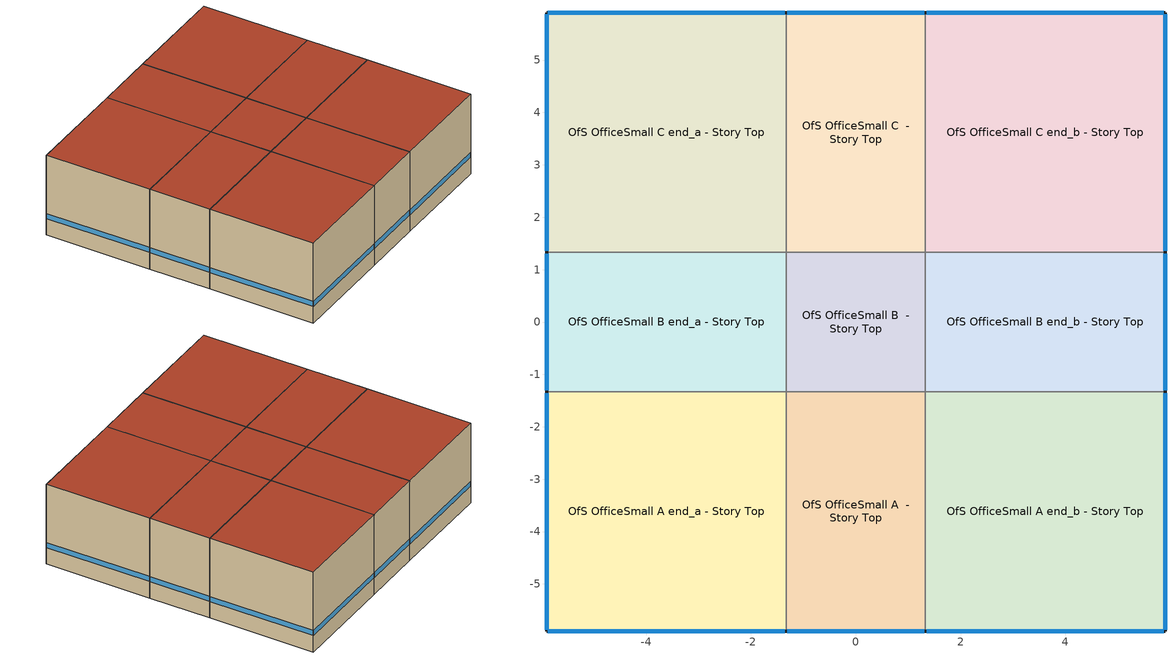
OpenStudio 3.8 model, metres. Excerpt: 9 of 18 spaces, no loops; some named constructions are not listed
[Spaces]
OfS OfficeSmall A end_a - Story Top
 floor adiabatic (DEER Carpeted 4in Slab Floor): -5.9,-5.9 -5.9,-1.33 -1.33,-1.33 -1.33,-5.9 z3.66
 wall outside: -5.9,-1.33 -5.9,-5.9 -1.33,-5.9 z3.66:7.32
 wall to OfS OfficeSmall B end_a - Story Top: -1.33,-1.33 -5.9,-1.33 z3.66:7.32
 wall to OfS OfficeSmall A  - Story Top: -1.33,-5.9 -1.33,-1.33 z3.66:7.32
 window (Window U-1.01 SHGC 0.74): -5.9,-1.36 -5.9,-5.88 / -5.88,-5.9 -1.36,-5.9 z4.42:4.64
 roof outside: -1.33,-5.9 -1.33,-1.33 -5.9,-1.33 -5.9,-5.9 z7.32
OfS OfficeSmall B end_a - Story Top
 floor adiabatic (DEER Carpeted 4in Slab Floor): -5.9,-1.33 -5.9,1.33 -1.33,1.33 -1.33,-1.33 z3.66
 wall outside: -5.9,1.33 -5.9,-1.33 z3.66:7.32
 wall to OfS OfficeSmall C end_a - Story Top: -1.33,1.33 -5.9,1.33 z3.66:7.32
 wall to OfS OfficeSmall B  - Story Top: -1.33,-1.33 -1.33,1.33 z3.66:7.32
 window (Window U-1.01 SHGC 0.74): -5.9,1.31 -5.9,-1.31 z4.42:4.64
 roof outside: -1.33,-1.33 -1.33,1.33 -5.9,1.33 -5.9,-1.33 z7.32
OfS OfficeSmall C end_a - Story Top
 floor adiabatic (DEER Carpeted 4in Slab Floor): -5.9,1.33 -5.9,5.9 -1.33,5.9 -1.33,1.33 z3.66
 wall outside: -1.33,5.9 -5.9,5.9 -5.9,1.33 z3.66:7.32
 wall to OfS OfficeSmall C  - Story Top: -1.33,1.33 -1.33,5.9 z3.66:7.32
 window (Window U-1.01 SHGC 0.74): -5.9,5.88 -5.9,1.36 / -1.36,5.9 -5.88,5.9 z4.42:4.64
 roof outside: -1.33,1.33 -1.33,5.9 -5.9,5.9 -5.9,1.33 z7.32
OfS OfficeSmall A  - Story Top
 floor adiabatic (DEER Carpeted 4in Slab Floor): -1.33,-5.9 -1.33,-1.33 1.33,-1.33 1.33,-5.9 z3.66
 wall outside: -1.33,-5.9 1.33,-5.9 z3.66:7.32
 wall to OfS OfficeSmall B  - Story Top: 1.33,-1.33 -1.33,-1.33 z3.66:7.32
 wall to OfS OfficeSmall A end_b - Story Top: 1.33,-5.9 1.33,-1.33 z3.66:7.32
 window (Window U-1.01 SHGC 0.74): -1.31,-5.9 1.31,-5.9 z4.42:4.64
 roof outside: 1.33,-5.9 1.33,-1.33 -1.33,-1.33 -1.33,-5.9 z7.32
OfS OfficeSmall B  - Story Top
 floor adiabatic (DEER Carpeted 4in Slab Floor): -1.33,-1.33 -1.33,1.33 1.33,1.33 1.33,-1.33 z3.66
 wall to OfS OfficeSmall C  - Story Top: 1.33,1.33 -1.33,1.33 z3.66:7.32
 wall to OfS OfficeSmall B end_b - Story Top: 1.33,-1.33 1.33,1.33 z3.66:7.32
 roof outside: 1.33,-1.33 1.33,1.33 -1.33,1.33 -1.33,-1.33 z7.32
OfS OfficeSmall C  - Story Top
 floor adiabatic (DEER Carpeted 4in Slab Floor): -1.33,1.33 -1.33,5.9 1.33,5.9 1.33,1.33 z3.66
 wall outside: 1.33,5.9 -1.33,5.9 z3.66:7.32
 wall to OfS OfficeSmall C end_b - Story Top: 1.33,1.33 1.33,5.9 z3.66:7.32
 window (Window U-1.01 SHGC 0.74): 1.31,5.9 -1.31,5.9 z4.42:4.64
 roof outside: 1.33,1.33 1.33,5.9 -1.33,5.9 -1.33,1.33 z7.32
OfS OfficeSmall A end_b - Story Top
 floor adiabatic (DEER Carpeted 4in Slab Floor): 1.33,-5.9 1.33,-1.33 5.9,-1.33 5.9,-5.9 z3.66
 wall outside: 1.33,-5.9 5.9,-5.9 5.9,-1.33 z3.66:7.32
 wall to OfS OfficeSmall B end_b - Story Top: 5.9,-1.33 1.33,-1.33 z3.66:7.32
 window (Window U-1.01 SHGC 0.74): 1.36,-5.9 5.88,-5.9 / 5.9,-5.88 5.9,-1.36 z4.42:4.64
 roof outside: 5.9,-5.9 5.9,-1.33 1.33,-1.33 1.33,-5.9 z7.32
OfS OfficeSmall B end_b - Story Top
 floor adiabatic (DEER Carpeted 4in Slab Floor): 1.33,-1.33 1.33,1.33 5.9,1.33 5.9,-1.33 z3.66
 wall outside: 5.9,-1.33 5.9,1.33 z3.66:7.32
 wall to OfS OfficeSmall C end_b - Story Top: 5.9,1.33 1.33,1.33 z3.66:7.32
 window (Window U-1.01 SHGC 0.74): 5.9,-1.31 5.9,1.31 z4.42:4.64
 roof outside: 5.9,-1.33 5.9,1.33 1.33,1.33 1.33,-1.33 z7.32
OfS OfficeSmall C end_b - Story Top
 floor adiabatic (DEER Carpeted 4in Slab Floor): 1.33,1.33 1.33,5.9 5.9,5.9 5.9,1.33 z3.66
 wall outside: 5.9,1.33 5.9,5.9 1.33,5.9 z3.66:7.32
 window (Window U-1.01 SHGC 0.74): 5.88,5.9 1.36,5.9 / 5.9,1.36 5.9,5.88 z4.42:4.64
 roof outside: 5.9,1.33 5.9,5.9 1.33,5.9 1.33,1.33 z7.32
[Schedule:Ruleset]
Name | Default Day Schedule | Summer Design Day Schedule | Winter Design Day Schedule
Clothing Schedule | Clothing Schedule Default Winter Clothes
D_OfS_All_Misc_Yr | D_OfS_All_Misc_Yr Default | D_OfS_All_Misc_Yr Summer Design Day | D_OfS_All_Misc_Yr Winter Design Day
D_OfS_All_C_Inf_Yr | D_OfS_All_C_Inf_Yr Default | D_OfS_All_C_Inf_Yr Summer Design Day | D_OfS_All_C_Inf_Yr Winter Design Day
DEER Activity 132W/person | DEER Activity 132W/person Default | DEER Activity 132W/person Summer Design Day | DEER Activity 132W/person Winter Design Day
D17_OfS_OffSm_LF_Yr | D17_OfS_OffSm_LF_Yr Default | D17_OfS_OffSm_LF_Yr Summer Design Day | D17_OfS_OffSm_LF_Yr Winter Design Day
D17_OfS_OffSm_LF_Yr BPR Adjusted | D17_OfS_OffSm_LF_Yr Default 1 | D17_OfS_OffSm_LF_Yr Summer Design Day 1 | D17_OfS_OffSm_LF_Yr Winter Design Day 1
D17_OfS_Hall_LF_Yr BPR Adjusted | D17_OfS_Hall_LF_Yr Default 1 | D17_OfS_Hall_LF_Yr Summer Design Day 1 | D17_OfS_Hall_LF_Yr Winter Design Day 1
D_OfS_All_Misc_Yr BPR Adjusted | D_OfS_All_Misc_Yr Default 1 | D_OfS_All_Misc_Yr Summer Design Day 1 | D_OfS_All_Misc_Yr Winter Design Day 1
[Schedule:Day]
Clothing Schedule Default Winter Clothes; D_OfS_All_Misc_Yr Summer Design Day; D_OfS_All_C_Inf_Yr Sun Day; D17_OfS_OffSm_LF_Yr Summer Design Day; D17_OfS_OffSm_LF_Yr Summer Design Day 1; D17_OfS_Hall_LF_Yr Summer Design Day 1; D_OfS_All_Misc_Yr Summer Design Day 1: 24, 0, 1
Clothing Schedule Summer Clothes: 24, 0, 0.5
Air Velocity Schedule Default: 24, 0, 0.2
Work Efficiency Schedule Default; D_OfS_All_Misc_Yr Winter Design Day; D17_OfS_OffSm_LF_Yr Winter Design Day; D17_OfS_OffSm_LF_Yr Winter Design Day 1; D17_OfS_Hall_LF_Yr Winter Design Day 1; D_OfS_All_Misc_Yr Winter Design Day 1: 24, 0, 0
D_OfS_All_Occup_Yr Sat Day: Average, 4, 30, 0, 4, 45, 0.0225, 5, 0, 0.045, 5, 15, 0.0675, 5, 30, 0.09, 5, 45, 0.1175, 6, 0, 0.145, 6, 15, 0.1725, 6, 30, 0.2, 10, 0, 0.2, 10, 15, 0.175, 10, 30, 0.15, 10, 45, 0.125, 11, 0, 0.1, 11, 15, 0.125, 11, 30, 0.15, 11, 45, 0.175, 12, 0, 0.2, 14, 0, 0.2, 14, 15, 0.1875, 14, 30, 0.175, 14, 45, 0.1625, 15, 0, 0.15, 15, 15, 0.1375, 15, 30, 0.125, 15, 45, 0.1125, 16, 0, 0.1, 16, 15, 0.0875, 16, 30, 0.075, 16, 45, 0.0625, 17, 0, 0.05, 17, 15, 0.0375, 17, 30, 0.025, 17, 45, 0.0125, 18, 0, 0, 24, 0, 0
D_OfS_All_Occup_Yr Sun Day; 18 space(s) Occ Sch Sunday 1; 18 space(s) Occ Sch Sunday 2; 18 space(s) Occ Sch Sunday 3: Average, 10, 0, 0, 24, 0, 0
D17_OfS_Hall_LF_Yr Wknd Day; autogen Schedule Rule 6 1_day_sch: Average, 6, 30, 0.016, 6, 45, 0.062923, 7, 0, 0.109846, 7, 15, 0.156769, 7, 30, 0.203692, 7, 45, 0.232769, 8, 0, 0.261846, 8, 15, 0.290923, 8, 30, 0.32, 15, 0, 0.32, 15, 15, 0.301, 15, 30, 0.282, 15, 45, 0.263, 16, 0, 0.244, 16, 15, 0.225, 16, 30, 0.206, 16, 45, 0.187, 17, 0, 0.168, 17, 15, 0.149, 17, 30, 0.13, 17, 45, 0.111, 18, 0, 0.092, 18, 15, 0.073, 18, 30, 0.054, 18, 45, 0.035, 19, 0, 0.016, 24, 0, 0.016
D_OfS_All_Misc_Yr Default: Average, 4, 30, 0.4, 4, 45, 0.425, 5, 0, 0.45, 5, 15, 0.475, 5, 30, 0.5, 5, 45, 0.575, 6, 0, 0.65, 6, 15, 0.725, 6, 30, 0.8, 6, 45, 0.81875, 7, 0, 0.8375, 7, 15, 0.85625, 7, 30, 0.875, 7, 45, 0.879167, 8, 0, 0.883333, 8, 15, 0.8875, 8, 30, 0.891667, 8, 45, 0.895833, 9, 0, 0.9, 9, 15, 0.90625, 9, 30, 0.9125, 9, 45, 0.91875, 10, 0, 0.925, 10, 15, 0.91875, 10, 30, 0.9125, 10, 45, 0.90625, 11, 0, 0.9, 12, 0, 0.9, 12, 15, 0.89375, 12, 30, 0.8875, 12, 45, 0.88125, 13, 0, 0.875, 13, 15, 0.870833, 13, 30, 0.866667, 13, 45, 0.8625, 14, 0, 0.858333, 14, 15, 0.854167, 14, 30, 0.85, 14, 45, 0.8375, 15, 0, 0.825, 15, 15, 0.8125, 15, 30, 0.8, 15, 45, 0.75, 16, 0, 0.7, 16, 15, 0.65, 16, 30, 0.6, 16, 45, 0.575, 17, 0, 0.55, 17, 15, 0.525, 17, 30, 0.5, 17, 45, 0.4875, 18, 0, 0.475, 18, 15, 0.4625, 18, 30, 0.45, 19, 30, 0.45, 19, 45, 0.44375, 20, 0, 0.4375, 20, 15, 0.43125, 20, 30, 0.425, 20, 45, 0.41875, 21, 0, 0.4125, 21, 15, 0.40625, 21, 30, 0.4, 24, 0, 0.4
D_OfS_All_Misc_Yr Wknd|Hol Day; autogen Schedule Rule 8 1_day_sch: Average, 24, 0, 0.4
D_OfS_All_C_Inf_Yr Default; D_OfS_All_C_Inf_Yr Default|Wkdy Day; D_OfS_All_C_Inf_Yr Sat Day; D_OfS_All_C_Inf_Yr Summer Design Day; D_OfS_All_C_Inf_Yr Winter Design Day: 7, 0, 1, 18, 0, 0.5, 24, 0, 1
DEER Activity 132W/person Default; autogen DEER Activity 132W/person 0_day_sch: Average, 24, 0, 132
DEER Activity 132W/person Winter Design Day; DEER Activity 132W/person Summer Design Day: 24, 0, 132
D17_OfS_OffSm_LF_Yr Default: Average, 1, 30, 0.2, 1, 45, 0.205, 2, 0, 0.21, 2, 15, 0.215, 2, 30, 0.22, 2, 45, 0.24, 3, 0, 0.26, 3, 15, 0.28, 3, 30, 0.3, 3, 45, 0.33, 4, 0, 0.36, 4, 15, 0.39, 4, 30, 0.42, 4, 45, 0.4525, 5, 0, 0.485, 5, 15, 0.5175, 5, 30, 0.55, 5, 45, 0.5875, 6, 0, 0.625, 6, 15, 0.6625, 6, 30, 0.7, 6, 45, 0.71, 7, 0, 0.72, 7, 15, 0.73, 7, 30, 0.74, 13, 0, 0.74, 13, 15, 0.733333, 13, 30, 0.726667, 13, 45, 0.72, 14, 0, 0.713333, 14, 15, 0.706667, 14, 30, 0.7, 14, 45, 0.685, 15, 0, 0.67, 15, 15, 0.655, 15, 30, 0.64, 15, 45, 0.605, 16, 0, 0.57, 16, 15, 0.535, 16, 30, 0.5, 16, 45, 0.48, 17, 0, 0.46, 17, 15, 0.44, 17, 30, 0.42, 17, 45, 0.39, 18, 0, 0.36, 18, 15, 0.33, 18, 30, 0.3, 18, 45, 0.2875, 19, 0, 0.275, 19, 15, 0.2625, 19, 30, 0.25, 19, 45, 0.2425, 20, 0, 0.235, 20, 15, 0.2275, 20, 30, 0.22, 20, 45, 0.215, 21, 0, 0.21, 21, 15, 0.205, 21, 30, 0.2, 24, 0, 0.2
D17_OfS_OffSm_LF_Yr Wknd Day; autogen Schedule Rule 13 1_day_sch: Average, 6, 30, 0.016, 6, 45, 0.0286667, 7, 0, 0.0413333, 7, 15, 0.054, 7, 30, 0.0666667, 7, 45, 0.0856667, 8, 0, 0.104667, 8, 15, 0.123667, 8, 30, 0.142667, 8, 45, 0.174333, 9, 0, 0.206, 9, 15, 0.237667, 9, 30, 0.269333, 9, 45, 0.282, 10, 0, 0.294667, 10, 15, 0.307333, 10, 30, 0.32, 15, 30, 0.32, 15, 45, 0.301, 16, 0, 0.282, 16, 15, 0.263, 16, 30, 0.244, 16, 45, 0.218667, 17, 0, 0.193333, 17, 15, 0.168, 17, 30, 0.142667, 17, 45, 0.123667, 18, 0, 0.104667, 18, 15, 0.0856667, 18, 30, 0.0666667, 18, 45, 0.054, 19, 0, 0.0413333, 19, 15, 0.0286667, 19, 30, 0.016, 24, 0, 0.016
18 space(s) Occ Sch Saturday 1: Average, 3, 30, 0, 3, 45, 0.000458714, 4, 0, 0.000917427, 4, 15, 0.00137614, 4, 30, 0.00183485, 4, 45, 0.00193679, 5, 0, 0.00203873, 5, 15, 0.00214066, 5, 30, 0.0022426, 5, 45, 0.00168195, 6, 0, 0.0011213, 6, 15, 0.00056065, 6, 30, 0, 8, 30, 0, 8, 45, 0.000254841, 9, 0, 0.000509682, 9, 15, 0.000764523, 9, 30, 0.00101936, 9, 45, 0.0012742, 10, 0, 0.00152905, 10, 15, 0.00178389, 10, 30, 0.00203873, 10, 45, 0.00178389, 11, 0, 0.00152905, 11, 15, 0.0012742, 11, 30, 0.00101936, 11, 45, 0.000764523, 12, 0, 0.000509682, 12, 15, 0.000254841, 12, 30, 0, 14, 30, 0, 14, 45, 0.00101936, 15, 0, 0.00203873, 15, 15, 0.00305809, 15, 30, 0.00407745, 15, 45, 0.00305809, 16, 0, 0.00203873, 16, 15, 0.00101936, 16, 30, 0, 24, 0, 0
18 space(s) Occ Sch Saturday 2; 18 space(s) Occ Sch Saturday 3: Average, 4, 0, 0, 5, 0, 1, 6, 0, 1, 9, 30, 0, 11, 30, 1, 15, 0, 0, 16, 0, 1, 24, 0, 0
D_OfS_All_HTemp_Yr Sat Day: Average, 24, 0, 21.1111
D_OfS_All_HTemp_Yr Sun Day: Average, 10, 0, 21.1111, 24, 0, 21.1111
D_OfS_All_CTemp_Yr Sat Day: Average, 24, 0, 23.8889
D_OfS_All_CTemp_Yr Sun Day: Average, 10, 0, 23.8889, 24, 0, 23.8889
Building Hours of Operation NonResidential Sunday: 10, 0, 0, 20, 0, 1, 24, 0, 0
autogen DEER Activity 147W/person 0_day_sch: Average, 24, 0, 147
D17_OfS_OffSm_LF_Yr Default 1: No, 1, 30, 0.037, 1, 45, 0.0435093, 2, 0, 0.0500185, 2, 15, 0.0565278, 2, 30, 0.063037, 2, 45, 0.0890741, 3, 0, 0.115111, 3, 15, 0.141148, 3, 30, 0.167185, 3, 45, 0.206241, 4, 0, 0.245296, 4, 15, 0.284352, 4, 30, 0.323407, 4, 45, 0.365718, 5, 0, 0.408028, 5, 15, 0.450338, 5, 30, 0.492648, 5, 45, 0.541468, 6, 0, 0.590287, 6, 15, 0.639106, 6, 30, 0.687926, 6, 45, 0.700944, 7, 0, 0.713963, 7, 15, 0.726981, 7, 30, 0.74, 13, 0, 0.74, 13, 15, 0.731321, 13, 30, 0.722642, 13, 45, 0.713963, 14, 0, 0.705284, 14, 15, 0.696605, 14, 30, 0.687926, 14, 45, 0.668398, 15, 0, 0.64887, 15, 15, 0.629343, 15, 30, 0.609815, 15, 45, 0.56425, 16, 0, 0.518685, 16, 15, 0.47312, 16, 30, 0.427556, 16, 45, 0.401519, 17, 0, 0.375481, 17, 15, 0.349444, 17, 30, 0.323407, 17, 45, 0.284352, 18, 0, 0.245296, 18, 15, 0.206241, 18, 30, 0.167185, 18, 45, 0.150912, 19, 0, 0.134639, 19, 15, 0.118366, 19, 30, 0.102093, 19, 45, 0.0923287, 20, 0, 0.0825648, 20, 15, 0.0728009, 20, 30, 0.063037, 20, 45, 0.0565278, 21, 0, 0.0500185, 21, 15, 0.0435093, 21, 30, 0.037, 24, 0, 0.037
D17_OfS_Hall_LF_Yr Default 1: No, 1, 30, 0.037, 1, 45, 0.0511113, 2, 0, 0.0652226, 2, 15, 0.0793339, 2, 30, 0.0934453, 2, 45, 0.106274, 3, 0, 0.119102, 3, 15, 0.131931, 3, 30, 0.144759, 3, 45, 0.170416, 4, 0, 0.196073, 4, 15, 0.22173, 4, 30, 0.247387, 4, 45, 0.308964, 5, 0, 0.37054, 5, 15, 0.432117, 5, 30, 0.493693, 5, 45, 0.53731, 6, 0, 0.580927, 6, 15, 0.624544, 6, 30, 0.668161, 6, 45, 0.68612, 7, 0, 0.70408, 7, 15, 0.72204, 7, 30, 0.74, 13, 0, 0.74, 13, 15, 0.733158, 13, 30, 0.726316, 13, 45, 0.719474, 14, 0, 0.712633, 14, 15, 0.705791, 14, 30, 0.698949, 14, 45, 0.683555, 15, 0, 0.668161, 15, 15, 0.652766, 15, 30, 0.637372, 15, 45, 0.601453, 16, 0, 0.565533, 16, 15, 0.529613, 16, 30, 0.493693, 16, 45, 0.444945, 17, 0, 0.396197, 17, 15, 0.347449, 17, 30, 0.298701, 17, 45, 0.275609, 18, 0, 0.252518, 18, 15, 0.229427, 18, 30, 0.206336, 18, 45, 0.196073, 19, 0, 0.18581, 19, 15, 0.175547, 19, 30, 0.165285, 19, 45, 0.155022, 20, 0, 0.144759, 20, 15, 0.134496, 20, 30, 0.124234, 20, 45, 0.113971, 21, 0, 0.103708, 21, 15, 0.0934453, 21, 30, 0.0831825, 22, 0, 0.0831825, 22, 15, 0.0716369, 22, 30, 0.0600912, 22, 45, 0.0485456, 23, 0, 0.037, 24, 0, 0.037
D_OfS_All_Misc_Yr Default 1: No, 4, 30, 0.37, 4, 45, 0.396429, 5, 0, 0.422857, 5, 15, 0.449286, 5, 30, 0.475714, 5, 45, 0.555, 6, 0, 0.634286, 6, 15, 0.713571, 6, 30, 0.792857, 6, 45, 0.812679, 7, 0, 0.8325, 7, 15, 0.852321, 7, 30, 0.872143, 7, 45, 0.876548, 8, 0, 0.880952, 8, 15, 0.885357, 8, 30, 0.889762, 8, 45, 0.894167, 9, 0, 0.898571, 9, 15, 0.905179, 9, 30, 0.911786, 9, 45, 0.918393, 10, 0, 0.925, 10, 15, 0.918393, 10, 30, 0.911786, 10, 45, 0.905179, 11, 0, 0.898571, 12, 0, 0.898571, 12, 15, 0.891964, 12, 30, 0.885357, 12, 45, 0.87875, 13, 0, 0.872143, 13, 15, 0.867738, 13, 30, 0.863333, 13, 45, 0.858929, 14, 0, 0.854524, 14, 15, 0.850119, 14, 30, 0.845714, 14, 45, 0.8325, 15, 0, 0.819286, 15, 15, 0.806071, 15, 30, 0.792857, 15, 45, 0.74, 16, 0, 0.687143, 16, 15, 0.634286, 16, 30, 0.581429, 16, 45, 0.555, 17, 0, 0.528571, 17, 15, 0.502143, 17, 30, 0.475714, 17, 45, 0.4625, 18, 0, 0.449286, 18, 15, 0.436071, 18, 30, 0.422857, 19, 30, 0.422857, 19, 45, 0.41625, 20, 0, 0.409643, 20, 15, 0.403036, 20, 30, 0.396429, 20, 45, 0.389821, 21, 0, 0.383214, 21, 15, 0.376607, 21, 30, 0.37, 24, 0, 0.37
[Schedule:Rule]
Schedule Rule 1: Schedule Ruleset=Clothing Schedule; Rule Order=0; Day Schedule=Clothing Schedule Summer Clothes; Date Specification Type=DateRange; Start Month=5; Start Day=1; End Month=9; End Day=30
Schedule Rule 8: Schedule Ruleset=D_OfS_All_Misc_Yr; Rule Order=0; Day Schedule=D_OfS_All_Misc_Yr Wknd|Hol Day; Date Specification Type=DateRange; Start Month=1; Start Day=1; End Month=12; End Day=31; Apply Sunday=Yes; Apply Saturday=Yes
Schedule Rule 9: Schedule Ruleset=D_OfS_All_C_Inf_Yr; Rule Order=2; Day Schedule=D_OfS_All_C_Inf_Yr Default|Wkdy Day; Date Specification Type=DateRange; Start Month=1; Start Day=1; End Month=12; End Day=31; Apply Monday=Yes; Apply Tuesday=Yes; Apply Wednesday=Yes; Apply Thursday=Yes; Apply Friday=Yes
Schedule Rule 10: Schedule Ruleset=D_OfS_All_C_Inf_Yr; Rule Order=1; Day Schedule=D_OfS_All_C_Inf_Yr Sat Day; Date Specification Type=DateRange; Start Month=1; Start Day=1; End Month=12; End Day=31; Apply Saturday=Yes
Schedule Rule 11: Schedule Ruleset=D_OfS_All_C_Inf_Yr; Rule Order=0; Day Schedule=D_OfS_All_C_Inf_Yr Sun Day; Date Specification Type=DateRange; Start Month=1; Start Day=1; End Month=12; End Day=31; Apply Sunday=Yes
Schedule Rule 13: Schedule Ruleset=D17_OfS_OffSm_LF_Yr; Rule Order=0; Day Schedule=D17_OfS_OffSm_LF_Yr Wknd Day; Date Specification Type=DateRange; Start Month=1; Start Day=1; End Month=12; End Day=31; Apply Sunday=Yes; Apply Saturday=Yes
autogen Schedule Rule 13 1: Schedule Ruleset=D17_OfS_OffSm_LF_Yr; Rule Order=1; Day Schedule=autogen Schedule Rule 13 1_day_sch; Date Specification Type=SpecificDates; Apply Sunday=Yes; Apply Saturday=Yes; Apply Monday=Yes; Apply Tuesday=Yes; Apply Wednesday=Yes; Apply Thursday=Yes; Apply Friday=Yes; Specific Month 1=1; Specific Day 1=7; Specific Month 2=1; Specific Day 2=14; Specific Month 3=1; Specific Day 3=21; Specific Month 4=1; Specific Day 4=28; Specific Month 5=2; Specific Day 5=4; Specific Month 6=2; Specific Day 6=11; Specific Month 7=2; Specific Day 7=18; Specific Month 8=2; Specific Day 8=25; Specific Month 9=3; Specific Day 9=4; Specific Month 10=3; Specific Day 10=11; Specific Month 11=3; Specific Day 11=18; Specific Month 12=3; Specific Day 12=25; Specific Month 13=4; Specific Day 13=1; Specific Month 14=4; Specific Day 14=8; Specific Month 15=4; Specific Day 15=15; Specific Month 16=4; Specific Day 16=22; Specific Month 17=4; Specific Day 17=29; Specific Month 18=5; Specific Day 18=6; Specific Month 19=5; Specific Day 19=13; Specific Month 20=5; Specific Day 20=20; Specific Month 21=5; Specific Day 21=27; Specific Month 22=6; Specific Day 22=3; Specific Month 23=6; Specific Day 23=10; Specific Month 24=6; Specific Day 24=17; Specific Month 25=6; Specific Day 25=24; Specific Month 26=7; Specific Day 26=1; Specific Month 27=7; Specific Day 27=8; Specific Month 28=7; Specific Day 28=15; Specific Month 29=7; Specific Day 29=22; Specific Month 30=7; Specific Day 30=29; Specific Month 31=8; Specific Day 31=5; Specific Month 32=8; Specific Day 32=12; Specific Month 33=8; Specific Day 33=19; Specific Month 34=8; Specific Day 34=26; Specific Month 35=9; Specific Day 35=2; Specific Month 36=9; Specific Day 36=9; Specific Month 37=9; Specific Day 37=16; Specific Month 38=9; Specific Day 38=23; Specific Month 39=9; Specific Day 39=30; Specific Month 40=10; Specific Day 40=7; Specific Month 41=10; Specific Day 41=14; Specific Month 42=10; Specific Day 42=21; Specific Month 43=10; Specific Day 43=28; Specific Month 44=11; Specific Day 44=4; Specific Month 45=11; Specific Day 45=11; Specific Month 46=11; Specific Day 46=18; Specific Month 47=11; Specific Day 47=25; Specific Month 48=12; Specific Day 48=2; Specific Month 49=12; Specific Day 49=9; Specific Month 50=12; Specific Day 50=16; Specific Month 51=12; Specific Day 51=23; Specific Month 52=12; Specific Day 52=30
autogen DEER Activity 132W/person 0: Schedule Ruleset=DEER Activity 132W/person; Rule Order=0; Day Schedule=autogen DEER Activity 132W/person 0_day_sch; Date Specification Type=SpecificDates; Apply Sunday=Yes; Apply Saturday=Yes; Apply Monday=Yes; Apply Tuesday=Yes; Apply Wednesday=Yes; Apply Thursday=Yes; Apply Friday=Yes; Specific Month 1=1; Specific Day 1=7; Specific Month 2=1; Specific Day 2=14; Specific Month 3=1; Specific Day 3=21; Specific Month 4=1; Specific Day 4=28; Specific Month 5=2; Specific Day 5=4; Specific Month 6=2; Specific Day 6=11; Specific Month 7=2; Specific Day 7=18; Specific Month 8=2; Specific Day 8=25; Specific Month 9=3; Specific Day 9=4; Specific Month 10=3; Specific Day 10=11; Specific Month 11=3; Specific Day 11=18; Specific Month 12=3; Specific Day 12=25; Specific Month 13=4; Specific Day 13=1; Specific Month 14=4; Specific Day 14=8; Specific Month 15=4; Specific Day 15=15; Specific Month 16=4; Specific Day 16=22; Specific Month 17=4; Specific Day 17=29; Specific Month 18=5; Specific Day 18=6; Specific Month 19=5; Specific Day 19=13; Specific Month 20=5; Specific Day 20=20; Specific Month 21=5; Specific Day 21=27; Specific Month 22=6; Specific Day 22=3; Specific Month 23=6; Specific Day 23=10; Specific Month 24=6; Specific Day 24=17; Specific Month 25=6; Specific Day 25=24; Specific Month 26=7; Specific Day 26=1; Specific Month 27=7; Specific Day 27=8; Specific Month 28=7; Specific Day 28=15; Specific Month 29=7; Specific Day 29=22; Specific Month 30=7; Specific Day 30=29; Specific Month 31=8; Specific Day 31=5; Specific Month 32=8; Specific Day 32=12; Specific Month 33=8; Specific Day 33=19; Specific Month 34=8; Specific Day 34=26; Specific Month 35=9; Specific Day 35=2; Specific Month 36=9; Specific Day 36=9; Specific Month 37=9; Specific Day 37=16; Specific Month 38=9; Specific Day 38=23; Specific Month 39=9; Specific Day 39=30; Specific Month 40=10; Specific Day 40=7; Specific Month 41=10; Specific Day 41=14; Specific Month 42=10; Specific Day 42=21; Specific Month 43=10; Specific Day 43=28; Specific Month 44=11; Specific Day 44=4; Specific Month 45=11; Specific Day 45=11; Specific Month 46=11; Specific Day 46=18; Specific Month 47=11; Specific Day 47=25; Specific Month 48=12; Specific Day 48=2; Specific Month 49=12; Specific Day 49=9; Specific Month 50=12; Specific Day 50=16; Specific Month 51=12; Specific Day 51=23; Specific Month 52=12; Specific Day 52=30
autogen Schedule Rule 8 1: Schedule Ruleset=D_OfS_All_Misc_Yr; Rule Order=1; Day Schedule=autogen Schedule Rule 8 1_day_sch; Date Specification Type=SpecificDates; Apply Sunday=Yes; Apply Saturday=Yes; Apply Monday=Yes; Apply Tuesday=Yes; Apply Wednesday=Yes; Apply Thursday=Yes; Apply Friday=Yes; Specific Month 1=1; Specific Day 1=7; Specific Month 2=1; Specific Day 2=14; Specific Month 3=1; Specific Day 3=21; Specific Month 4=1; Specific Day 4=28; Specific Month 5=2; Specific Day 5=4; Specific Month 6=2; Specific Day 6=11; Specific Month 7=2; Specific Day 7=18; Specific Month 8=2; Specific Day 8=25; Specific Month 9=3; Specific Day 9=4; Specific Month 10=3; Specific Day 10=11; Specific Month 11=3; Specific Day 11=18; Specific Month 12=3; Specific Day 12=25; Specific Month 13=4; Specific Day 13=1; Specific Month 14=4; Specific Day 14=8; Specific Month 15=4; Specific Day 15=15; Specific Month 16=4; Specific Day 16=22; Specific Month 17=4; Specific Day 17=29; Specific Month 18=5; Specific Day 18=6; Specific Month 19=5; Specific Day 19=13; Specific Month 20=5; Specific Day 20=20; Specific Month 21=5; Specific Day 21=27; Specific Month 22=6; Specific Day 22=3; Specific Month 23=6; Specific Day 23=10; Specific Month 24=6; Specific Day 24=17; Specific Month 25=6; Specific Day 25=24; Specific Month 26=7; Specific Day 26=1; Specific Month 27=7; Specific Day 27=8; Specific Month 28=7; Specific Day 28=15; Specific Month 29=7; Specific Day 29=22; Specific Month 30=7; Specific Day 30=29; Specific Month 31=8; Specific Day 31=5; Specific Month 32=8; Specific Day 32=12; Specific Month 33=8; Specific Day 33=19; Specific Month 34=8; Specific Day 34=26; Specific Month 35=9; Specific Day 35=2; Specific Month 36=9; Specific Day 36=9; Specific Month 37=9; Specific Day 37=16; Specific Month 38=9; Specific Day 38=23; Specific Month 39=9; Specific Day 39=30; Specific Month 40=10; Specific Day 40=7; Specific Month 41=10; Specific Day 41=14; Specific Month 42=10; Specific Day 42=21; Specific Month 43=10; Specific Day 43=28; Specific Month 44=11; Specific Day 44=4; Specific Month 45=11; Specific Day 45=11; Specific Month 46=11; Specific Day 46=18; Specific Month 47=11; Specific Day 47=25; Specific Month 48=12; Specific Day 48=2; Specific Month 49=12; Specific Day 49=9; Specific Month 50=12; Specific Day 50=16; Specific Month 51=12; Specific Day 51=23; Specific Month 52=12; Specific Day 52=30
Schedule Rule 23: Schedule Ruleset=D17_OfS_OffSm_LF_Yr BPR Adjusted; Rule Order=0; Day Schedule=D17_OfS_OffSm_LF_Yr Wknd Day; Date Specification Type=DateRange; Start Month=1; Start Day=1; End Month=12; End Day=31; Apply Sunday=Yes; Apply Saturday=Yes
autogen Schedule Rule 13 2: Schedule Ruleset=D17_OfS_OffSm_LF_Yr BPR Adjusted; Rule Order=1; Day Schedule=autogen Schedule Rule 13 1_day_sch; Date Specification Type=SpecificDates; Apply Sunday=Yes; Apply Saturday=Yes; Apply Monday=Yes; Apply Tuesday=Yes; Apply Wednesday=Yes; Apply Thursday=Yes; Apply Friday=Yes; Specific Month 1=1; Specific Day 1=7; Specific Month 2=1; Specific Day 2=14; Specific Month 3=1; Specific Day 3=21; Specific Month 4=1; Specific Day 4=28; Specific Month 5=2; Specific Day 5=4; Specific Month 6=2; Specific Day 6=11; Specific Month 7=2; Specific Day 7=18; Specific Month 8=2; Specific Day 8=25; Specific Month 9=3; Specific Day 9=4; Specific Month 10=3; Specific Day 10=11; Specific Month 11=3; Specific Day 11=18; Specific Month 12=3; Specific Day 12=25; Specific Month 13=4; Specific Day 13=1; Specific Month 14=4; Specific Day 14=8; Specific Month 15=4; Specific Day 15=15; Specific Month 16=4; Specific Day 16=22; Specific Month 17=4; Specific Day 17=29; Specific Month 18=5; Specific Day 18=6; Specific Month 19=5; Specific Day 19=13; Specific Month 20=5; Specific Day 20=20; Specific Month 21=5; Specific Day 21=27; Specific Month 22=6; Specific Day 22=3; Specific Month 23=6; Specific Day 23=10; Specific Month 24=6; Specific Day 24=17; Specific Month 25=6; Specific Day 25=24; Specific Month 26=7; Specific Day 26=1; Specific Month 27=7; Specific Day 27=8; Specific Month 28=7; Specific Day 28=15; Specific Month 29=7; Specific Day 29=22; Specific Month 30=7; Specific Day 30=29; Specific Month 31=8; Specific Day 31=5; Specific Month 32=8; Specific Day 32=12; Specific Month 33=8; Specific Day 33=19; Specific Month 34=8; Specific Day 34=26; Specific Month 35=9; Specific Day 35=2; Specific Month 36=9; Specific Day 36=9; Specific Month 37=9; Specific Day 37=16; Specific Month 38=9; Specific Day 38=23; Specific Month 39=9; Specific Day 39=30; Specific Month 40=10; Specific Day 40=7; Specific Month 41=10; Specific Day 41=14; Specific Month 42=10; Specific Day 42=21; Specific Month 43=10; Specific Day 43=28; Specific Month 44=11; Specific Day 44=4; Specific Month 45=11; Specific Day 45=11; Specific Month 46=11; Specific Day 46=18; Specific Month 47=11; Specific Day 47=25; Specific Month 48=12; Specific Day 48=2; Specific Month 49=12; Specific Day 49=9; Specific Month 50=12; Specific Day 50=16; Specific Month 51=12; Specific Day 51=23; Specific Month 52=12; Specific Day 52=30
Schedule Rule 24: Schedule Ruleset=D17_OfS_Hall_LF_Yr BPR Adjusted; Rule Order=0; Day Schedule=D17_OfS_Hall_LF_Yr Wknd Day; Date Specification Type=DateRange; Start Month=1; Start Day=1; End Month=12; End Day=31; Apply Sunday=Yes; Apply Saturday=Yes
autogen Schedule Rule 6 2: Schedule Ruleset=D17_OfS_Hall_LF_Yr BPR Adjusted; Rule Order=1; Day Schedule=autogen Schedule Rule 6 1_day_sch; Date Specification Type=SpecificDates; Apply Sunday=Yes; Apply Saturday=Yes; Apply Monday=Yes; Apply Tuesday=Yes; Apply Wednesday=Yes; Apply Thursday=Yes; Apply Friday=Yes; Specific Month 1=1; Specific Day 1=7; Specific Month 2=1; Specific Day 2=14; Specific Month 3=1; Specific Day 3=21; Specific Month 4=1; Specific Day 4=28; Specific Month 5=2; Specific Day 5=4; Specific Month 6=2; Specific Day 6=11; Specific Month 7=2; Specific Day 7=18; Specific Month 8=2; Specific Day 8=25; Specific Month 9=3; Specific Day 9=4; Specific Month 10=3; Specific Day 10=11; Specific Month 11=3; Specific Day 11=18; Specific Month 12=3; Specific Day 12=25; Specific Month 13=4; Specific Day 13=1; Specific Month 14=4; Specific Day 14=8; Specific Month 15=4; Specific Day 15=15; Specific Month 16=4; Specific Day 16=22; Specific Month 17=4; Specific Day 17=29; Specific Month 18=5; Specific Day 18=6; Specific Month 19=5; Specific Day 19=13; Specific Month 20=5; Specific Day 20=20; Specific Month 21=5; Specific Day 21=27; Specific Month 22=6; Specific Day 22=3; Specific Month 23=6; Specific Day 23=10; Specific Month 24=6; Specific Day 24=17; Specific Month 25=6; Specific Day 25=24; Specific Month 26=7; Specific Day 26=1; Specific Month 27=7; Specific Day 27=8; Specific Month 28=7; Specific Day 28=15; Specific Month 29=7; Specific Day 29=22; Specific Month 30=7; Specific Day 30=29; Specific Month 31=8; Specific Day 31=5; Specific Month 32=8; Specific Day 32=12; Specific Month 33=8; Specific Day 33=19; Specific Month 34=8; Specific Day 34=26; Specific Month 35=9; Specific Day 35=2; Specific Month 36=9; Specific Day 36=9; Specific Month 37=9; Specific Day 37=16; Specific Month 38=9; Specific Day 38=23; Specific Month 39=9; Specific Day 39=30; Specific Month 40=10; Specific Day 40=7; Specific Month 41=10; Specific Day 41=14; Specific Month 42=10; Specific Day 42=21; Specific Month 43=10; Specific Day 43=28; Specific Month 44=11; Specific Day 44=4; Specific Month 45=11; Specific Day 45=11; Specific Month 46=11; Specific Day 46=18; Specific Month 47=11; Specific Day 47=25; Specific Month 48=12; Specific Day 48=2; Specific Month 49=12; Specific Day 49=9; Specific Month 50=12; Specific Day 50=16; Specific Month 51=12; Specific Day 51=23; Specific Month 52=12; Specific Day 52=30
Schedule Rule 25: Schedule Ruleset=D_OfS_All_Misc_Yr BPR Adjusted; Rule Order=0; Day Schedule=D_OfS_All_Misc_Yr Wknd|Hol Day; Date Specification Type=DateRange; Start Month=1; Start Day=1; End Month=12; End Day=31; Apply Sunday=Yes; Apply Saturday=Yes
autogen Schedule Rule 8 2: Schedule Ruleset=D_OfS_All_Misc_Yr BPR Adjusted; Rule Order=1; Day Schedule=autogen Schedule Rule 8 1_day_sch; Date Specification Type=SpecificDates; Apply Sunday=Yes; Apply Saturday=Yes; Apply Monday=Yes; Apply Tuesday=Yes; Apply Wednesday=Yes; Apply Thursday=Yes; Apply Friday=Yes; Specific Month 1=1; Specific Day 1=7; Specific Month 2=1; Specific Day 2=14; Specific Month 3=1; Specific Day 3=21; Specific Month 4=1; Specific Day 4=28; Specific Month 5=2; Specific Day 5=4; Specific Month 6=2; Specific Day 6=11; Specific Month 7=2; Specific Day 7=18; Specific Month 8=2; Specific Day 8=25; Specific Month 9=3; Specific Day 9=4; Specific Month 10=3; Specific Day 10=11; Specific Month 11=3; Specific Day 11=18; Specific Month 12=3; Specific Day 12=25; Specific Month 13=4; Specific Day 13=1; Specific Month 14=4; Specific Day 14=8; Specific Month 15=4; Specific Day 15=15; Specific Month 16=4; Specific Day 16=22; Specific Month 17=4; Specific Day 17=29; Specific Month 18=5; Specific Day 18=6; Specific Month 19=5; Specific Day 19=13; Specific Month 20=5; Specific Day 20=20; Specific Month 21=5; Specific Day 21=27; Specific Month 22=6; Specific Day 22=3; Specific Month 23=6; Specific Day 23=10; Specific Month 24=6; Specific Day 24=17; Specific Month 25=6; Specific Day 25=24; Specific Month 26=7; Specific Day 26=1; Specific Month 27=7; Specific Day 27=8; Specific Month 28=7; Specific Day 28=15; Specific Month 29=7; Specific Day 29=22; Specific Month 30=7; Specific Day 30=29; Specific Month 31=8; Specific Day 31=5; Specific Month 32=8; Specific Day 32=12; Specific Month 33=8; Specific Day 33=19; Specific Month 34=8; Specific Day 34=26; Specific Month 35=9; Specific Day 35=2; Specific Month 36=9; Specific Day 36=9; Specific Month 37=9; Specific Day 37=16; Specific Month 38=9; Specific Day 38=23; Specific Month 39=9; Specific Day 39=30; Specific Month 40=10; Specific Day 40=7; Specific Month 41=10; Specific Day 41=14; Specific Month 42=10; Specific Day 42=21; Specific Month 43=10; Specific Day 43=28; Specific Month 44=11; Specific Day 44=4; Specific Month 45=11; Specific Day 45=11; Specific Month 46=11; Specific Day 46=18; Specific Month 47=11; Specific Day 47=25; Specific Month 48=12; Specific Day 48=2; Specific Month 49=12; Specific Day 49=9; Specific Month 50=12; Specific Day 50=16; Specific Month 51=12; Specific Day 51=23; Specific Month 52=12; Specific Day 52=30
